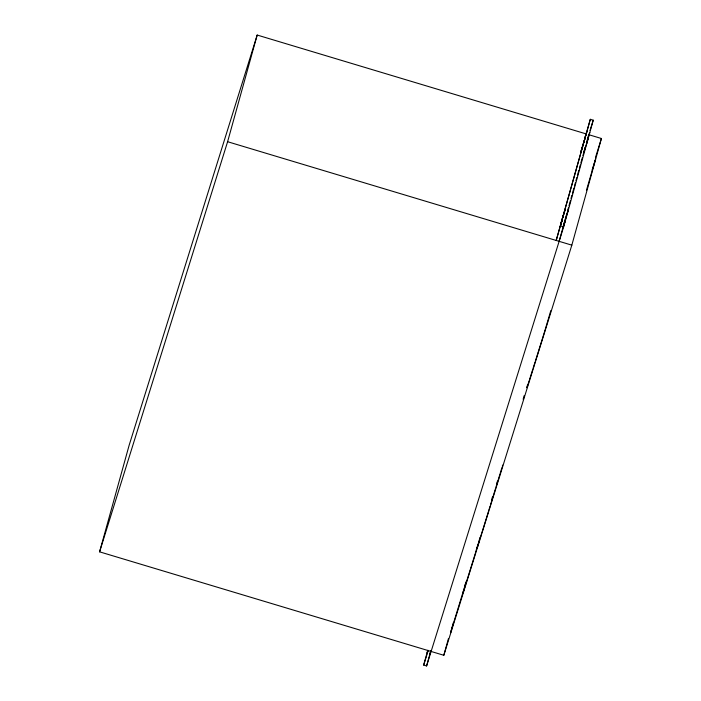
<?xml version="1.0" encoding="UTF-8"?>
<svg xmlns="http://www.w3.org/2000/svg" width="701" height="701" viewBox="0 0 701 701"><rect width="100%" height="100%" fill="white"/><g stroke="black" fill="none" stroke-linecap="round" stroke-linejoin="round"><path stroke-width="1.05" d="M586.395 143.039L588.709 134.68L601.414 138.491L571.832 245.157L443.812 655.277L99.586 551.836L129.168 445.17L257.188 35.05L585.037 133.576M99.586 551.836L227.606 141.716L257.188 35.05M590.312 119.31L556.208 240.461L590.312 119.31L593.23 120.186L563.657 226.852L426.594 665.95L423.676 665.074L427.733 650.432M426.594 665.95L430.361 652.359M443.812 655.277L448.456 638.55M453.433 622.506L450.585 632.653L463.939 589.19M559.126 241.337L563.481 225.652M564.393 222.401L564.068 223.619L566.96 213.104M567.538 211.01L568.415 207.873M568.993 205.787L570.439 200.556M571.017 198.462L571.893 195.325M572.472 193.239L573.917 188.008M574.505 185.914L575.372 182.777M575.95 180.683L576.818 177.546M577.405 175.46L578.851 170.229M579.429 168.135L580.297 164.998M580.884 162.912L582.329 157.681M582.908 155.587L585.23 147.228M464.386 587.42L465.981 581.821M465.315 584.538L463.002 592.897L475.48 552.914M475.646 552.186L477.215 546.649M480.054 537.299L476.96 548.462L479.65 539.84M550.811 310.622L544.511 331.915A399.964 6.037 -73.3 0 1 535.24 361.514M595.657 158.759L586.474 190.19M584.082 151.539L583.749 152.748L584.021 151.986M588.341 136.984L588.078 137.966L589.725 132.489L588.516 136.371M563.289 227.001L563.841 225.109M502.687 465.087L502.337 466.288M523.253 399.062L523.621 397.782M430.537 652.053L430.099 653.647L430.475 652.5M427.82 650.484L427.181 652.771L427.969 650.291M584.292 150.785L584.546 149.944M564.612 221.656L564.857 220.815M430.738 651.36L430.957 650.651M563.998 224.898L564.91 221.718L564.068 224.346M501.934 467.637L501.741 468.277A264.908 3.996 -73.3 0 1 500.085 473.683M430.677 651.869L430.887 651.168M524.068 396.31L524.287 395.592M586.588 143.766L587.981 138.982L584.222 151.346M566.907 214.629L568.301 209.853L564.542 222.208M585.072 148.209L585.309 147.429M565.383 219.071L565.628 218.3M563.77 225.643L563.253 227.282M590.005 130.535L593.23 120.186M423.676 665.074L428.197 650.589M595.552 157.261L601.414 138.491M592.135 170.045L595.342 159.784M523.261 399.298L524.409 395.697M564.34 222.857L564.095 223.584M560.73 225.976L563.657 226.852M227.606 141.716L571.832 245.157M534.924 362.487A399.964 6.037 -73.3 0 1 533.093 368.297M532.795 369.261A399.964 6.037 -73.3 0 1 529.527 379.6M529.237 380.52A399.964 6.037 -73.3 0 1 526.933 387.776M526.793 387.425A353.83 5.336 -73.3 0 1 527.722 384.385M499.813 474.586A264.908 3.996 -73.3 0 1 498.218 479.791M497.903 480.825A264.908 3.996 -73.3 0 1 496.001 487.002M495.695 488.019A264.908 3.996 -73.3 0 1 492.584 498.122M492.277 499.121A264.908 3.996 -73.3 0 1 490.446 505.062M490.139 506.052A264.908 3.996 -73.3 0 1 488.939 509.951M488.632 510.924A264.908 3.996 -73.3 0 1 481.92 532.585M481.631 533.496A264.908 3.996 -73.3 0 1 479.948 538.903M491.673 499.506A298.302 4.504 -73.3 0 1 492.619 496.492M496.615 483.848A298.302 4.504 -73.3 0 1 497.508 481.035M560.274 226.484L561.992 220.841L560.274 226.484M561.194 222.541L565.383 208.977L561.194 222.541M580.875 151.67L585.063 138.106L580.875 151.67M585.195 136.932L586.807 131.613L585.195 136.932"/></g></svg>
